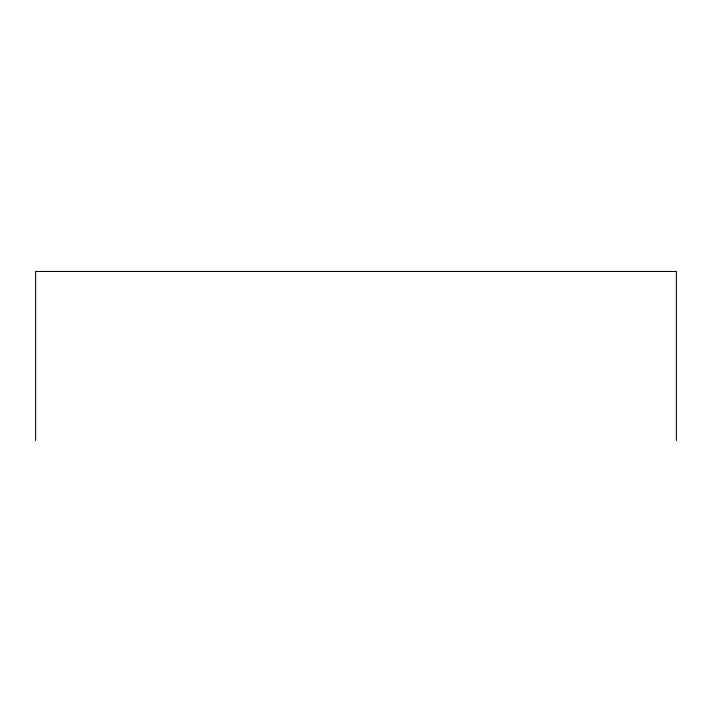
<?xml version="1.0" encoding="UTF-8"?>
<svg xmlns="http://www.w3.org/2000/svg" width="712" height="712" viewBox="0 0 712 712"><rect width="100%" height="100%" fill="white"/><g stroke="black" fill="none" stroke-linecap="round" stroke-linejoin="round"><path stroke-width="1.07" d="M676.4 440.514L676.4 271.486L35.6 271.486L35.6 440.514"/></g></svg>
